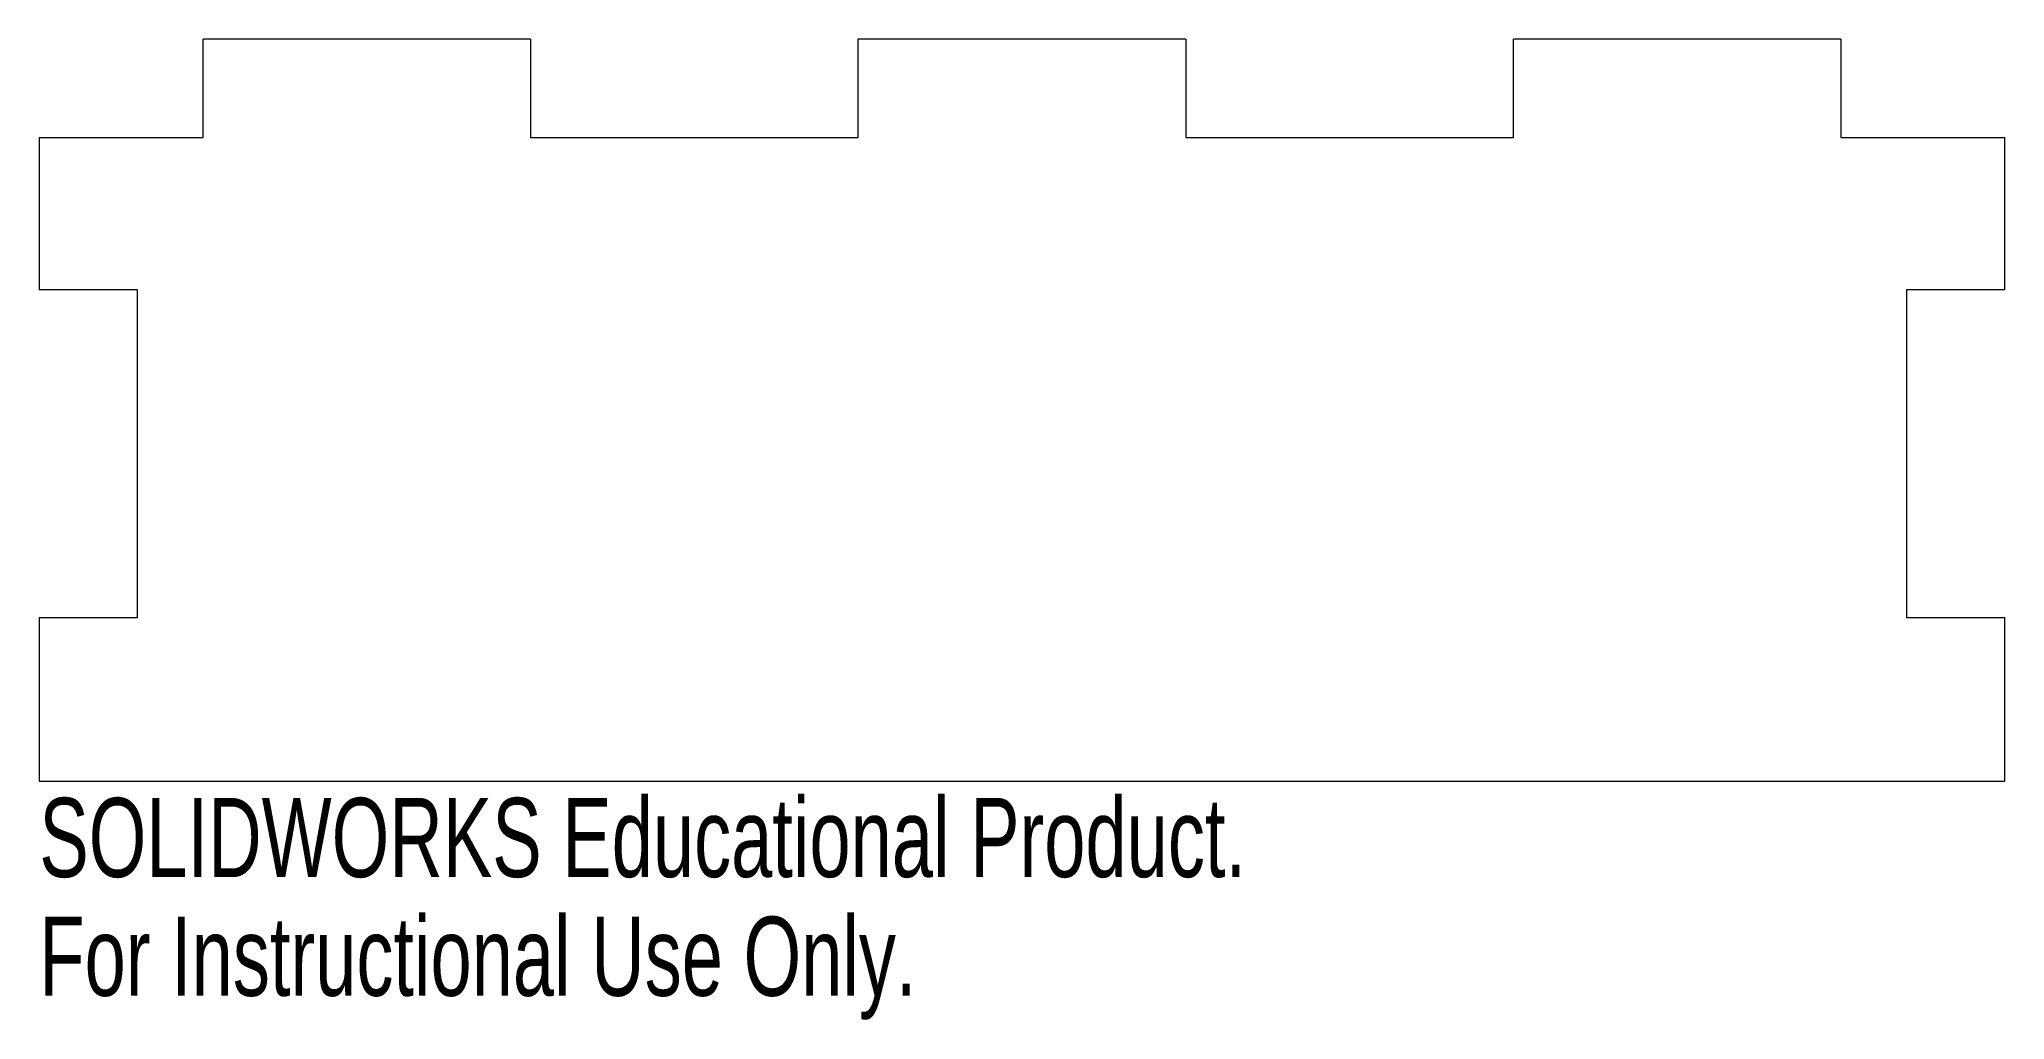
# Model space of a CAD drawing. Header units: millimetres. Extents: x 0 to 120, y -60 to 0.
import ezdxf

# ---------------------------------------------------------------- set-up
doc = ezdxf.new("R2010")
doc.units = ezdxf.units.MM
doc.styles.add('SLDTEXTSTYLE0', font='TXT', dxfattribs={"width": 0.7})

msp = doc.modelspace()

# ---------------------------------------------------------------- linework, layer by layer
at = {"color": 7, "linetype": 'Continuous', "lineweight": 15}
for p, q in [((30, 0), (10, 0)), ((10, -6), (10, 0)), ((30, 0), (30, -6)), ((70, 0), (50, 0)), ((50, -6), (50, 0)), ((70, 0), (70, -6)), ((110, 0), (90, 0)), ((90, -6), (90, 0)), ((110, 0), (110, -6)), ((0, -6), (10, -6)), ((0, -6), (0, -15.3)), ((30, -6), (50, -6)), ((70, -6), (90, -6)), ((110, -6), (120, -6)), ((120, -15.3), (120, -6)), ((6, -15.3), (0, -15.3)), ((6, -35.3), (6, -15.3)), ((120, -15.3), (114, -15.3)), ((114, -15.3), (114, -35.3)), ((0, -35.3), (6, -35.3)), ((0, -35.3), (0, -45.3)), ((114, -35.3), (120, -35.3)), ((120, -45.3), (120, -35.3)), ((0, -45.3), (120, -45.3))]:
    msp.add_line(p, q, dxfattribs=at)

# ---------------------------------------------------------------- texts
at = {"color": 7, "linetype": 'Continuous', "char_height": 4.8336, "attachment_point": 1, "style": 'SLDTEXTSTYLE0'}
for s, insert in [('SOLIDWORKS Educational Product.', (0, -46.32)), ('For Instructional Use Only.', (0, -53.57))]:
    msp.add_mtext(s, dxfattribs=dict(at, insert=insert))

doc.saveas('drawing.dxf')
